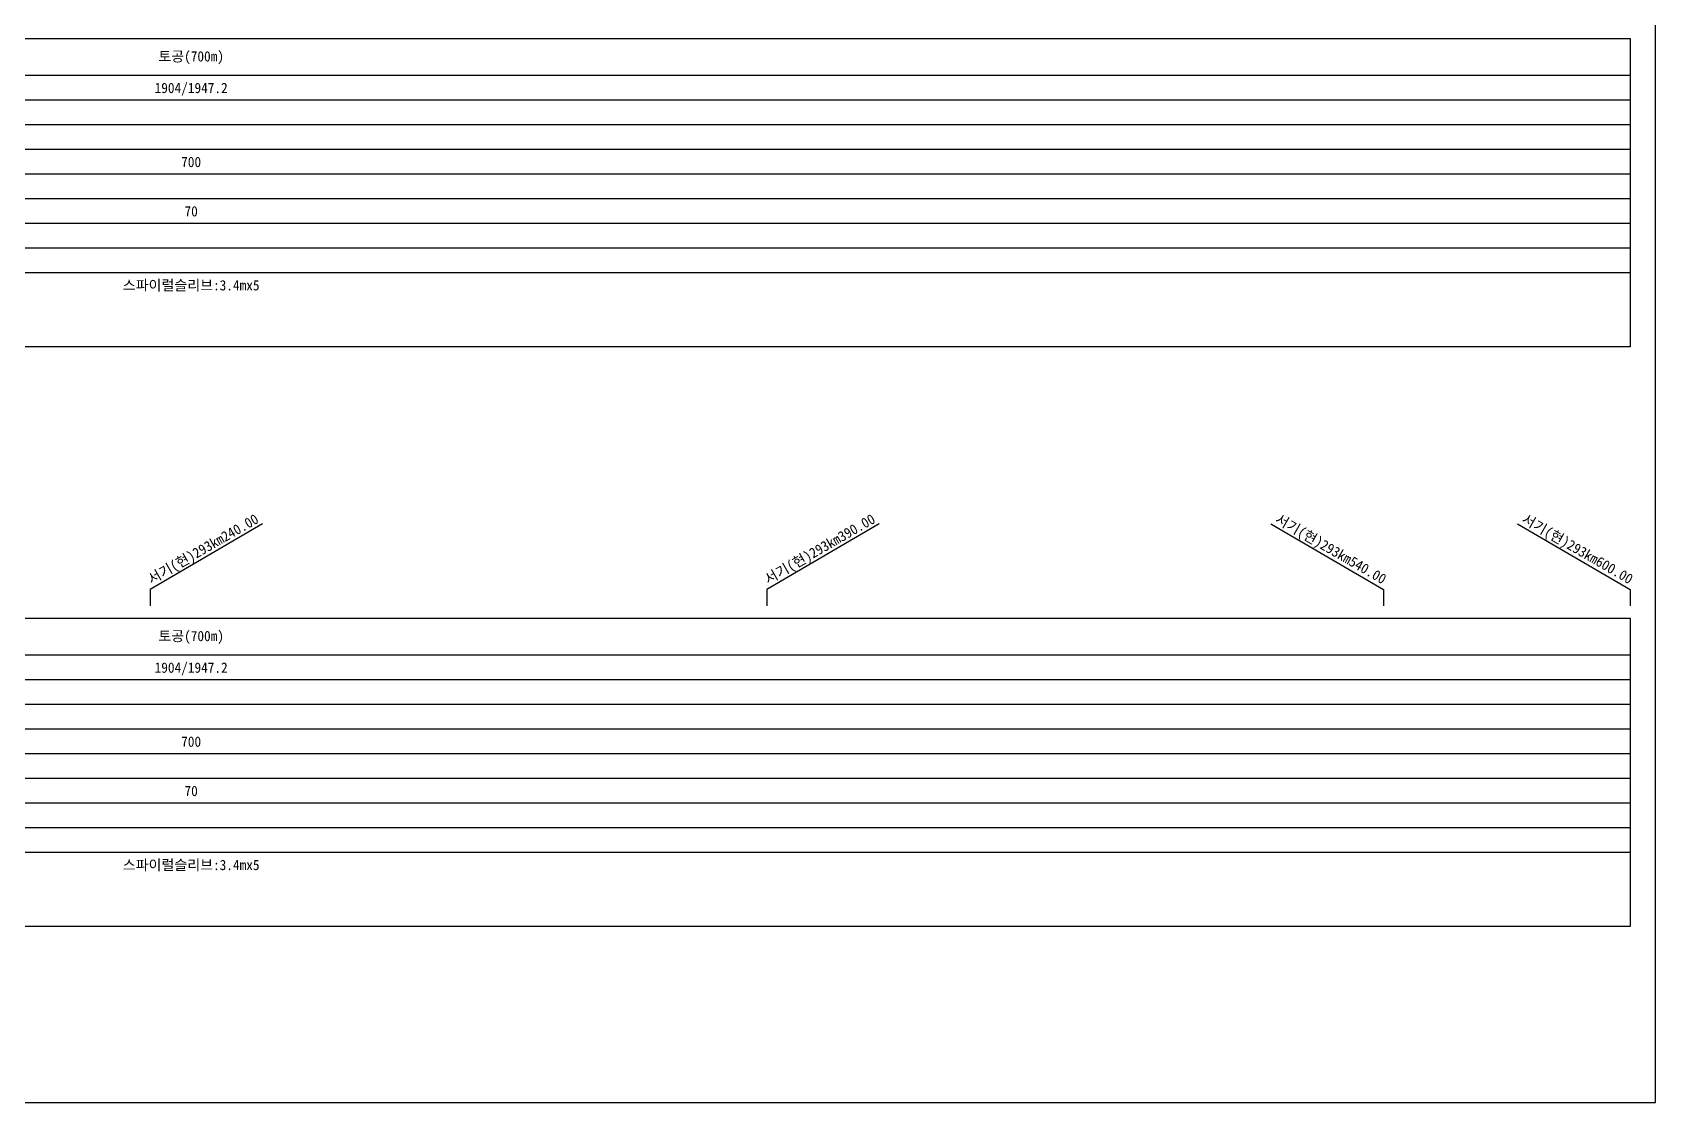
# Model space of a CAD drawing. Header units: millimetres. Extents: x 9574 to 10370, y 1103 to 1809.
# Drawn here: x 9975.1 to 10369.9, y 1103.1 to 1363.4 of the extents above; entities that cross this region are included whole.
import ezdxf
from ezdxf.enums import TextEntityAlignment as Align
from ezdxf.xclip import XClip

# ---------------------------------------------------------------- set-up
doc = ezdxf.new("R2010")
doc.units = ezdxf.units.MM
doc.header["$LTSCALE"] = 10
doc.header["$MEASUREMENT"] = 0
doc.header["$XCLIPFRAME"] = 2
for name, color, linetype in [('TT-TABL-LIN1', 4, 'Continuous'), ('TT-TABL-LIN2', 1, 'Continuous'), ('TT-TABL-TEX2', 3, 'Continuous'), ('TZ-BASE', 253, 'Continuous'), ('TZ-LEAL', 1, 'Continuous'), ('TZ-LEAT', 3, 'Continuous')]:
    doc.layers.add(name, color=color, linetype=linetype)
doc.layers.add('TX-PAPR', color=2, linetype='Continuous', plot=False)
doc.styles.get("Standard").update_dxf_attribs({"font": 'GulimChe.ttf'})
doc.styles.add('굴림체', font='GulimChe.ttf')

# ---------------------------------------------------------------- blocks, each defined once
blk = doc.blocks.new('JD-SDKSDK43SA')
at = {"layer": 'TZ-BASE'}
for p, q in [((652.15, -213.42), (624.7, 312.24)), ((552.29, -218.64), (524.84, 307.02)), ((452.42, -223.85), (424.97, 301.81)), ((352.56, -229.07), (325.11, 296.59))]:
    blk.add_line(p, q, dxfattribs=at)
blk = doc.blocks.new('JD-경부고속하선표_190503')
at = {"layer": 'TT-TABL-LIN1'}
blk.add_lwpolyline([(2, 114), (785.58, 114), (785.58, 39), (2, 39)], close=True, dxfattribs=at)
at = {"layer": 'TT-TABL-LIN2'}
for points in [[(785.58, 105), (9.33, 105)], [(785.58, 99), (9.33, 99)], [(785.58, 93), (9.33, 93)], [(785.58, 87), (9.33, 87)], [(785.58, 81), (38.33, 81)], [(785.58, 75), (9.33, 75)], [(785.58, 69), (9.33, 69)], [(785.58, 63), (9.33, 63)], [(785.58, 57), (9.33, 57)]]:
    blk.add_lwpolyline(points, dxfattribs=at)
blk = doc.blocks.new('JD-경부고속상선표_190503')
at = {"layer": 'TT-TABL-LIN1'}
blk.add_lwpolyline([(2, 114), (785.58, 114), (785.58, 39), (2, 39)], close=True, dxfattribs=at)
at = {"layer": 'TT-TABL-LIN2'}
for points in [[(785.58, 105), (9.33, 105)], [(785.58, 99), (9.33, 99)], [(785.58, 93), (9.33, 93)], [(785.58, 87), (9.33, 87)], [(785.58, 81), (38.33, 81)], [(785.58, 75), (9.33, 75)], [(785.58, 69), (9.33, 69)], [(785.58, 63), (9.33, 63)], [(785.58, 57), (9.33, 57)]]:
    blk.add_lwpolyline(points, dxfattribs=at)

msp = doc.modelspace()

# ---------------------------------------------------------------- linework, layer by layer
at = {"layer": 'TX-PAPR'}
msp.add_lwpolyline([(9573.89, 1103.05), (10369.89, 1103.05), (10369.89, 1619.05), (9573.89, 1619.05)], close=True, dxfattribs=at)
at = {"layer": 'TZ-LEAL'}
for points in [[(10031.07, 1243.87), (10003.68, 1227.85), (10003.68, 1223.85)], [(10181.07, 1243.87), (10153.68, 1227.85), (10153.68, 1223.85)], [(10276.3, 1243.87), (10303.68, 1227.85), (10303.68, 1223.85)], [(10336.3, 1243.87), (10363.68, 1227.85), (10363.68, 1223.85)]]:
    msp.add_lwpolyline(points, dxfattribs=at)

# ---------------------------------------------------------------- block references
at = {"layer": 'TT-TABL-LIN2'}
for name, p in [('JD-경부고속하선표_190503', (9578.11, 1247.87)), ('JD-경부고속상선표_190503', (9578.11, 1106.85))]:
    msp.add_blockref(name, p, dxfattribs=at)
at = {"layer": 'TZ-BASE'}
ref = msp.add_blockref('JD-SDKSDK43SA', (9658.47, 1472.26, -59.38), dxfattribs=at)
XClip(ref).set_block_clipping_path([(-0.0310036678, 75), (699.9999999929, 75.0000000632), (699.9999999987, -74.9999999368), (0.0310036678, -75)])

# ---------------------------------------------------------------- texts
at = {"layer": 'TT-TABL-TEX2', "style": '굴림체'}
for p in [(10013.68, 1357.37), (10013.68, 1216.35)]:
    msp.add_text('토공(700m)', height=2.5, dxfattribs=at).set_placement(p, align=Align.MIDDLE)
at = {"layer": 'TT-TABL-TEX2'}
for s, p in [('1904/1947.2', (10013.68, 1349.87)), ('700', (10013.68, 1331.87)), ('70', (10013.68, 1319.87)), ('스파이럴슬리브:3.4mx5', (10013.68, 1301.87)), ('1904/1947.2', (10013.68, 1208.85)), ('700', (10013.68, 1190.85)), ('70', (10013.68, 1178.85)), ('스파이럴슬리브:3.4mx5', (10013.68, 1160.85))]:
    msp.add_text(s, height=2.5, dxfattribs=at).set_placement(p, align=Align.MIDDLE_CENTER)
at = {"layer": 'TZ-LEAT', "style": '굴림체'}
for s, rotation, p in [('서기(현)293km240.00', 30, (10017.18, 1236.64)), ('서기(현)293km390.00', 30, (10167.18, 1236.64)), ('서기(현)293km540.00', 330, (10290.29, 1236.67)), ('서기(현)293km600.00', 330, (10350.29, 1236.67))]:
    msp.add_text(s, height=2.5, rotation=rotation, dxfattribs=at).set_placement(p, align=Align.CENTER)

doc.saveas('drawing.dxf')
